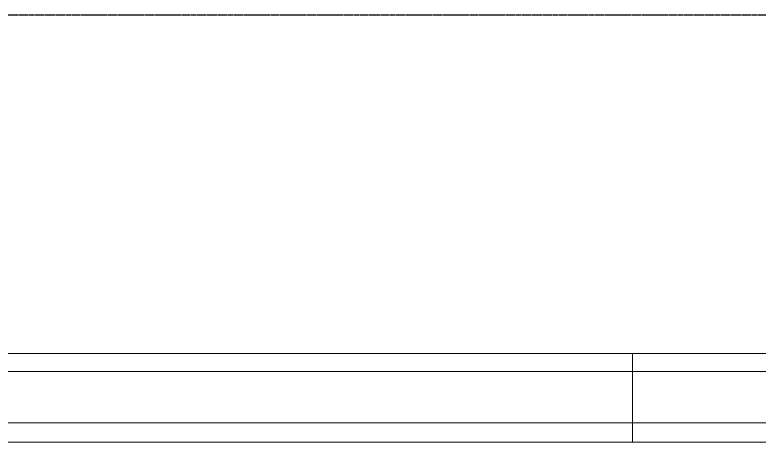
# Model space of a CAD drawing. Extents: x -3450 to 27857, y -1288 to 11880.
# Drawn here: x 284.9 to 746.8, y -265 to 0 of the extents above; entities that cross this region are included whole.
import ezdxf

# ---------------------------------------------------------------- set-up
doc = ezdxf.new("R2010")
doc.units = 0
doc.linetypes.add('X-S-FAB-L20$0$COL-CEN-LIN', pattern=[3.25, 2.5, -0.25, 0.25, -0.25])
doc.linetypes.add('X-S-FAB-L20$0$HIDDEN', pattern=[0.4, 0.3, -0.1])
for name, color, linetype in [('X-S-FAB-L20$0$1_l20平面圖_1_A-WALL-EX', 8, 'Continuous'), ('X-S-FAB-L20$0$1_l20平面圖_1_A-WALL-IN', 8, 'Continuous'), ('X-S-FAB-L20$0$BLOCK', 8, 'Continuous'), ('X-S-FAB-L20$0$CCL', 8, 'X-S-FAB-L20$0$COL-CEN-LIN')]:
    doc.layers.add(name, color=color, linetype=linetype)

# ---------------------------------------------------------------- blocks, each defined once
blk = doc.blocks.new('X-S-FAB-L20$0$FAB2-L05')
at = {"layer": 'X-S-FAB-L20$0$CCL'}
blk.add_line((-26880, 720), (1210, 720), dxfattribs=at)
blk = doc.blocks.new('X-S-FAB-L20')
at = {"layer": 'X-S-FAB-L20$0$1_l20平面圖_1_A-WALL-EX', "color": 6, "lineweight": 0, "ltscale": 10, "flags": 128}
for points in [[(668.35, -253), (-38, -253)], [(668.35, -253), (668.35, -265)], [(-38, -265), (668.35, -265)]]:
    blk.add_lwpolyline(points, dxfattribs=at)
at = {"layer": 'X-S-FAB-L20$0$1_l20平面圖_1_A-WALL-EX', "color": 6, "linetype": 'X-S-FAB-L20$0$HIDDEN', "lineweight": 0, "flags": 128}
for points in [[(1508.35, -253), (668.35, -253)], [(1508.35, -265), (668.35, -265)]]:
    blk.add_lwpolyline(points, dxfattribs=at)
at = {"layer": 'X-S-FAB-L20$0$1_l20平面圖_1_A-WALL-IN', "color": 3, "lineweight": 0, "ltscale": 10, "flags": 128}
for points in [[(668.35, -210), (0, -210)], [(668.35, -253), (668.35, -210)], [(-11.25, -221.25), (668.35, -221.25)]]:
    blk.add_lwpolyline(points, dxfattribs=at)
at = {"layer": 'X-S-FAB-L20$0$1_l20平面圖_1_A-WALL-IN', "color": 3, "linetype": 'X-S-FAB-L20$0$HIDDEN', "lineweight": 0, "flags": 128}
for points in [[(668.35, -210), (1508.35, -210)], [(668.35, -221.25), (1508.35, -221.25)]]:
    blk.add_lwpolyline(points, dxfattribs=at)
at = {"layer": 'X-S-FAB-L20$0$BLOCK'}
blk.add_blockref('X-S-FAB-L20$0$FAB2-L05', (26160, -720), dxfattribs=at)

msp = doc.modelspace()

# ---------------------------------------------------------------- block references
msp.add_blockref('X-S-FAB-L20', (0, 0))

doc.saveas('drawing.dxf')
